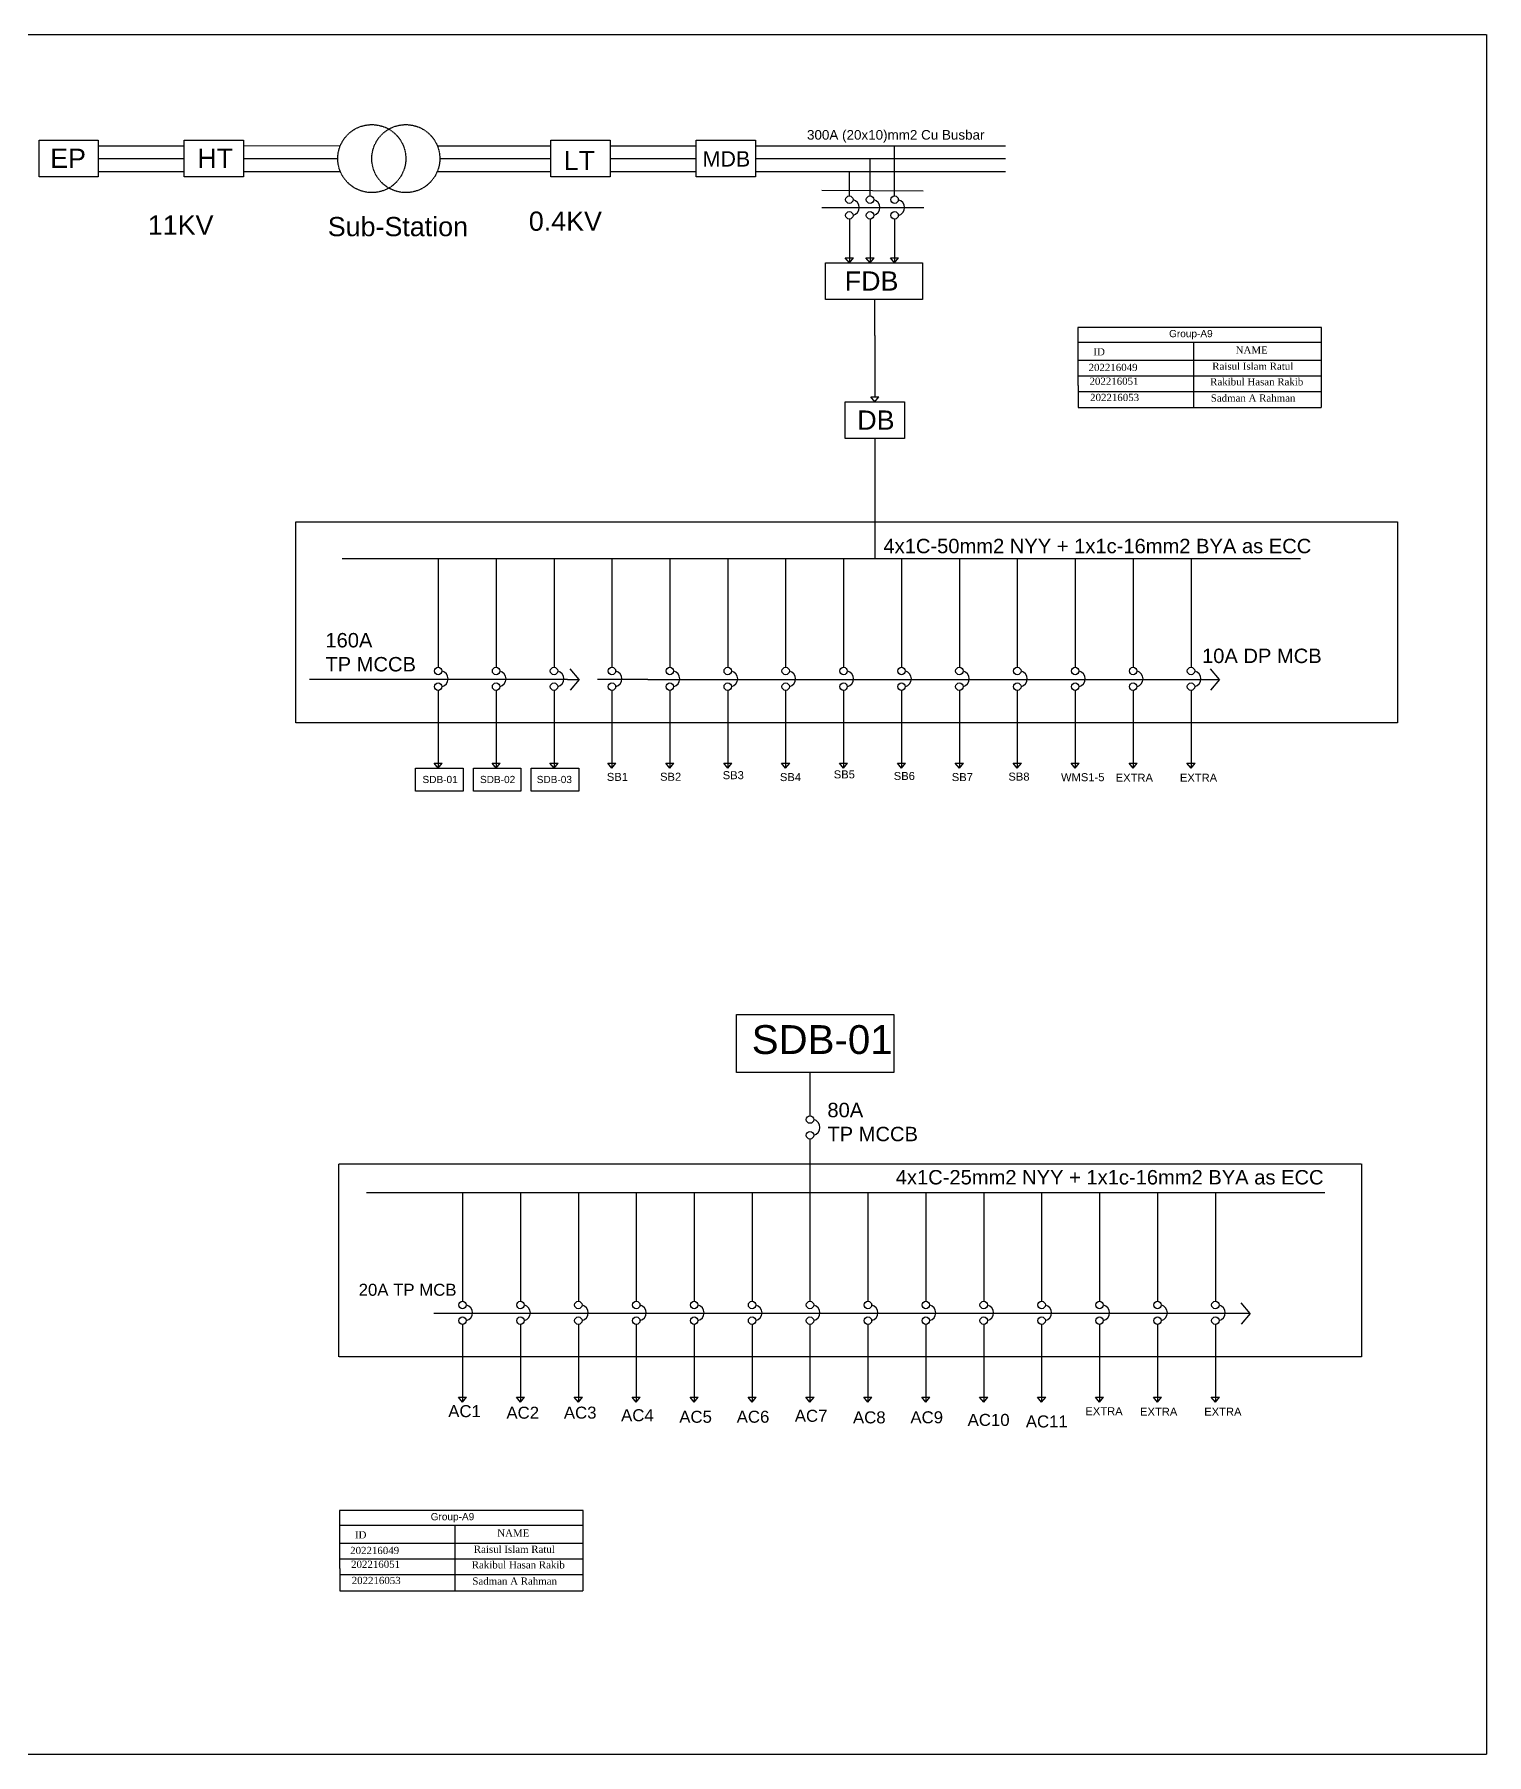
# Model space of a CAD drawing. Header units: inches. Extents: x -913 to 64634, y -1481 to 18188.
# Drawn here: x 7329 to 23657, y -1251 to 18095 of the extents above; entities that cross this region are included whole.
import ezdxf

# ---------------------------------------------------------------- set-up
doc = ezdxf.new("R2010")
doc.units = ezdxf.units.IN
doc.header["$MEASUREMENT"] = 0
doc.linetypes.add('HIDDEN', pattern=[9.525, 6.35, -3.175])
for name, color, linetype in [('DB TO SDB', 7, 'Continuous'), ('SB Wire', 11, 'Continuous'), ('SLD CONNECTION', 160, 'Continuous')]:
    doc.layers.add(name, color=color, linetype=linetype)
doc.layers.add('ETEXT', color=152, linetype='Continuous', lineweight=5)
doc.styles.add('JASIM', font='times.ttf')
doc.styles.get("Standard").update_dxf_attribs({"font": 'arial.ttf'})

msp = doc.modelspace()

# ---------------------------------------------------------------- linework, layer by layer
at = {"layer": 'DB TO SDB', "linetype": 'HIDDEN'}
for points in [[(10269.5, 12614.3), (22655, 12614.3), (22655, 10353.8), (10269.5, 10353.8)], [(10753.2, 5392.6), (22249.2, 5392.6), (22249.2, 3220.6), (10753.2, 3220.6)]]:
    msp.add_lwpolyline(points, close=True, dxfattribs=at)
at = {"layer": 'Defpoints', "linetype": 'HIDDEN'}
msp.add_lwpolyline([(5977, 18095), (23657, 18095), (23657, -1251), (5977, -1251)], close=True, dxfattribs=at)
at = {"layer": 'SB Wire'}
for p, q in [((19064.4, 14633.4), (21798.1, 14633.4)), ((19064.4, 14147.4), (19064.4, 14633.4)), ((20360.4, 14633.4), (20360.4, 13897.6)), ((21798.1, 14633.4), (21798.1, 13897.6)), ((19064.4, 14430.9), (21798.1, 14430.9)), ((19061, 14255.4), (21798.1, 14255.4)), ((19064.4, 14147.4), (19064.4, 13897.6)), ((19067.7, 14079.9), (21798.1, 14079.9)), ((19064.4, 13897.6), (21798.1, 13897.6)), ((10761.9, 1328.4), (13495.6, 1328.4)), ((10761.9, 842.4), (10761.9, 1328.4)), ((12057.9, 1328.4), (12057.9, 592.6)), ((13495.6, 1328.4), (13495.6, 592.6)), ((10761.9, 1125.9), (13495.6, 1125.9)), ((10758.5, 950.4), (13495.6, 950.4)), ((10761.9, 842.4), (10761.9, 592.6)), ((10765.2, 774.9), (13495.6, 774.9)), ((10761.9, 592.6), (13495.6, 592.6))]:
    msp.add_line(p, q, dxfattribs=at)
for points in [[(19061, 14633.4), (21801.5, 14633.4), (21801.5, 14797.6), (19061, 14797.6)], [(10758.5, 1328.4), (13499, 1328.4), (13499, 1492.6), (10758.5, 1492.6)]]:
    msp.add_lwpolyline(points, close=True, dxfattribs=at)
at = {"layer": 'SLD CONNECTION'}
for p, q in [((8048, 16842.1), (9014, 16842.1)), ((9680, 16842.1), (10769.5, 16843.9)), ((11859.2, 16843), (13137.5, 16842.1)), ((13803.5, 16842.1), (14769.5, 16842.1)), ((15435.5, 16842.1), (16401.5, 16842.1)), ((15435.5, 16842.1), (18248, 16842.1)), ((17000.8, 16278.5), (17000.8, 16842.1)), ((8048, 16698.1), (9014, 16698.1)), ((9680, 16698.1), (10740.6, 16698.1)), ((11887.8, 16698.1), (13137.5, 16698.1)), ((13803.5, 16698.1), (14769.5, 16698.1)), ((15435.5, 16698.1), (16401.5, 16698.1)), ((15435.5, 16698.1), (18248, 16698.1)), ((16724.8, 16278.5), (16724.8, 16698.1)), ((8048, 16554.1), (9014, 16554.1)), ((9680, 16554.1), (10768.5, 16554.6)), ((11859.8, 16554.4), (13137.5, 16554.1)), ((13803.5, 16554.1), (14769.5, 16554.1)), ((15435.5, 16554.1), (16401.5, 16554.1)), ((15435.5, 16554.1), (18248, 16554.1)), ((16492.3, 16278.5), (16492.3, 16554.1)), ((16184, 16344.8), (17322.5, 16337.3)), ((16182.5, 16148.3), (17331.5, 16148.3)), ((16492.3, 16018.1), (16492.3, 15525.8)), ((16724.8, 16018.1), (16724.8, 15525.8)), ((17000.8, 16018.1), (17000.8, 15525.8)), ((16492.3, 15525.8), (16446.7, 15582.8)), ((16446.7, 15582.8), (16538, 15582.8)), ((16492.3, 15525.8), (16538, 15582.8)), ((16724.8, 15525.8), (16679.2, 15582.8)), ((16679.2, 15582.8), (16770.5, 15582.8)), ((16724.8, 15525.8), (16770.5, 15582.8)), ((17000.8, 15525.8), (16955.2, 15582.8)), ((16955.2, 15582.8), (17046.5, 15582.8)), ((17000.8, 15525.8), (17046.5, 15582.8)), ((16778, 14707.7), (16778, 15113.3)), ((16778, 14707.7), (16778, 14018.3)), ((16778, 13961.3), (16732.3, 14018.3)), ((16732.3, 14018.3), (16823.7, 14018.3)), ((16778, 13961.3), (16823.7, 14018.3)), ((16778, 13548.8), (16778, 12802.4)), ((16778, 12802.4), (16778, 12200.3)), ((10790, 12200.3), (21564.5, 12200.3)), ((11869.3, 12200.3), (11869.3, 10977.8)), ((12520.4, 12200.3), (12520.4, 10977.8)), ((13171.5, 12200.3), (13171.5, 10977.8)), ((13822.7, 12200.3), (13822.7, 10977.8)), ((14473.8, 12200.3), (14473.8, 10977.8)), ((15124.9, 12200.3), (15124.9, 10977.8)), ((15776, 12200.3), (15776, 10977.8)), ((16427.1, 12200.3), (16427.1, 10977.8)), ((17078.2, 12200.3), (17078.2, 10977.8)), ((17729.3, 12200.3), (17729.3, 10977.8)), ((18380.5, 12200.3), (18380.5, 10977.8)), ((19031.6, 12200.3), (19031.6, 10977.8)), ((19682.7, 12200.3), (19682.7, 10977.8)), ((20333.8, 12200.3), (20333.8, 10977.8)), ((13325, 10841.3), (10424, 10841.3)), ((13325, 10841.3), (13457, 10841.3)), ((13454, 10841.3), (13353.5, 10961.3)), ((13454, 10841.3), (13353.5, 10721.3)), ((14228, 10841.3), (13661, 10841.3)), ((14228, 10841.3), (18843.5, 10841.3)), ((18843.5, 10841.3), (20654, 10841.3)), ((20654, 10841.3), (20553.5, 10961.3)), ((20654, 10841.3), (20553.5, 10721.3)), ((11869.3, 10717.4), (11869.3, 9843.8)), ((12520.4, 10717.4), (12520.4, 9843.8)), ((13171.5, 10717.4), (13171.5, 9843.8)), ((13822.7, 10717.4), (13822.7, 9843.8)), ((14473.8, 10717.4), (14473.8, 9843.8)), ((15124.9, 10717.4), (15124.9, 9843.8)), ((15776, 10717.4), (15776, 9843.8)), ((16427.1, 10717.4), (16427.1, 9843.8)), ((17078.2, 10717.4), (17078.2, 9843.8)), ((17729.3, 10717.4), (17729.3, 9843.8)), ((18380.5, 10717.4), (18380.5, 9843.8)), ((19031.6, 10717.4), (19031.6, 9843.8)), ((19682.7, 10717.4), (19682.7, 9843.8)), ((20333.8, 10717.4), (20333.8, 9843.8)), ((11869.3, 9843.8), (11823.6, 9900.8)), ((11823.6, 9900.8), (11915, 9900.8)), ((11869.3, 9843.8), (11915, 9900.8)), ((12520.4, 9843.8), (12474.8, 9900.8)), ((12474.8, 9900.8), (12566.1, 9900.8)), ((12520.4, 9843.8), (12566.1, 9900.8)), ((13171.5, 9843.8), (13125.9, 9900.8)), ((13125.9, 9900.8), (13217.2, 9900.8)), ((13171.5, 9843.8), (13217.2, 9900.8)), ((13822.7, 9843.8), (13777, 9900.8)), ((13777, 9900.8), (13868.3, 9900.8)), ((13822.7, 9843.8), (13868.3, 9900.8)), ((14473.8, 9843.8), (14428.1, 9900.8)), ((14428.1, 9900.8), (14519.4, 9900.8)), ((14473.8, 9843.8), (14519.4, 9900.8)), ((15124.9, 9843.8), (15079.2, 9900.8)), ((15079.2, 9900.8), (15170.6, 9900.8)), ((15124.9, 9843.8), (15170.6, 9900.8)), ((15776, 9843.8), (15730.3, 9900.8)), ((15730.3, 9900.8), (15821.7, 9900.8)), ((15776, 9843.8), (15821.7, 9900.8)), ((16427.1, 9843.8), (16381.4, 9900.8)), ((16381.4, 9900.8), (16472.8, 9900.8)), ((16427.1, 9843.8), (16472.8, 9900.8)), ((17078.2, 9843.8), (17032.6, 9900.8)), ((17032.6, 9900.8), (17123.9, 9900.8)), ((17078.2, 9843.8), (17123.9, 9900.8)), ((17729.3, 9843.8), (17683.7, 9900.8)), ((17683.7, 9900.8), (17775, 9900.8)), ((17729.3, 9843.8), (17775, 9900.8)), ((18380.5, 9843.8), (18334.8, 9900.8)), ((18334.8, 9900.8), (18426.1, 9900.8)), ((18380.5, 9843.8), (18426.1, 9900.8)), ((19031.6, 9843.8), (18985.9, 9900.8)), ((18985.9, 9900.8), (19077.2, 9900.8)), ((19031.6, 9843.8), (19077.2, 9900.8)), ((19682.7, 9843.8), (19637, 9900.8)), ((19637, 9900.8), (19728.4, 9900.8)), ((19682.7, 9843.8), (19728.4, 9900.8)), ((20333.8, 9843.8), (20288.1, 9900.8)), ((20288.1, 9900.8), (20379.5, 9900.8)), ((20333.8, 9843.8), (20379.5, 9900.8)), ((16049.7, 6418.6), (16049.7, 5932.6)), ((16049.7, 5672.2), (16049.7, 5070.1)), ((11063.7, 5070.1), (21838.2, 5070.1)), ((12143.1, 5070.1), (12143.1, 3847.6)), ((12794.2, 5070.1), (12794.2, 3847.6)), ((13445.3, 5070.1), (13445.3, 3847.6)), ((14096.4, 5070.1), (14096.4, 3847.6)), ((14747.5, 5070.1), (14747.5, 3847.6)), ((15398.6, 5070.1), (15398.6, 3847.6)), ((16049.7, 5070.1), (16049.7, 3847.6)), ((16700.9, 5070.1), (16700.9, 3847.6)), ((17352, 5070.1), (17352, 3847.6)), ((18003.1, 5070.1), (18003.1, 3847.6)), ((18654.2, 5070.1), (18654.2, 3847.6)), ((19305.3, 5070.1), (19305.3, 3847.6)), ((19956.4, 5070.1), (19956.4, 3847.6)), ((20607.6, 5070.1), (20607.6, 3847.6)), ((11819.7, 3714.1), (20991.4, 3714.1)), ((20997.9, 3711.1), (20897.4, 3831.1)), ((20997.9, 3711.1), (20897.4, 3591.1)), ((20991.4, 3714.1), (20991.4, 3714.1)), ((12143.1, 3587.2), (12143.1, 2713.6)), ((12794.2, 3587.2), (12794.2, 2713.6)), ((13445.3, 3587.2), (13445.3, 2713.6)), ((14096.4, 3587.2), (14096.4, 2713.6)), ((14747.5, 3587.2), (14747.5, 2713.6)), ((15398.6, 3587.2), (15398.6, 2713.6)), ((16049.7, 3587.2), (16049.7, 2713.6)), ((16700.9, 3587.2), (16700.9, 2713.6)), ((17352, 3587.2), (17352, 2713.6)), ((18003.1, 3587.2), (18003.1, 2713.6)), ((18654.2, 3587.2), (18654.2, 2713.6)), ((19305.3, 3587.2), (19305.3, 2713.6)), ((19956.4, 3587.2), (19956.4, 2713.6)), ((20607.6, 3587.2), (20607.6, 2713.6)), ((12143.1, 2713.6), (12097.4, 2770.6)), ((12097.4, 2770.6), (12188.7, 2770.6)), ((12143.1, 2713.6), (12188.7, 2770.6)), ((12794.2, 2713.6), (12748.5, 2770.6)), ((12748.5, 2770.6), (12839.8, 2770.6)), ((12794.2, 2713.6), (12839.8, 2770.6)), ((13445.3, 2713.6), (13399.6, 2770.6)), ((13399.6, 2770.6), (13491, 2770.6)), ((13445.3, 2713.6), (13491, 2770.6)), ((14096.4, 2713.6), (14050.7, 2770.6)), ((14050.7, 2770.6), (14142.1, 2770.6)), ((14096.4, 2713.6), (14142.1, 2770.6)), ((14747.5, 2713.6), (14701.9, 2770.6)), ((14701.9, 2770.6), (14793.2, 2770.6)), ((14747.5, 2713.6), (14793.2, 2770.6)), ((15398.6, 2713.6), (15353, 2770.6)), ((15353, 2770.6), (15444.3, 2770.6)), ((15398.6, 2713.6), (15444.3, 2770.6)), ((16049.7, 2713.6), (16004.1, 2770.6)), ((16004.1, 2770.6), (16095.4, 2770.6)), ((16049.7, 2713.6), (16095.4, 2770.6)), ((16700.9, 2713.6), (16655.2, 2770.6)), ((16655.2, 2770.6), (16746.5, 2770.6)), ((16700.9, 2713.6), (16746.5, 2770.6)), ((17352, 2713.6), (17306.3, 2770.6)), ((17306.3, 2770.6), (17397.6, 2770.6)), ((17352, 2713.6), (17397.6, 2770.6)), ((18003.1, 2713.6), (17957.4, 2770.6)), ((17957.4, 2770.6), (18048.8, 2770.6)), ((18003.1, 2713.6), (18048.8, 2770.6)), ((18654.2, 2713.6), (18608.5, 2770.6)), ((18608.5, 2770.6), (18699.9, 2770.6)), ((18654.2, 2713.6), (18699.9, 2770.6)), ((19305.3, 2713.6), (19259.7, 2770.6)), ((19259.7, 2770.6), (19351, 2770.6)), ((19305.3, 2713.6), (19351, 2770.6)), ((19956.4, 2713.6), (19910.8, 2770.6)), ((19910.8, 2770.6), (20002.1, 2770.6)), ((19956.4, 2713.6), (20002.1, 2770.6)), ((20607.6, 2713.6), (20561.9, 2770.6)), ((20561.9, 2770.6), (20653.2, 2770.6)), ((20607.6, 2713.6), (20653.2, 2770.6))]:
    msp.add_line(p, q, dxfattribs=at)
for points in [[(7382, 16904.3), (8048, 16904.3), (8048, 16491.8), (7382, 16491.8)], [(9014, 16904.3), (9680, 16904.3), (9680, 16491.8), (9014, 16491.8)], [(13137.5, 16904.3), (13803.5, 16904.3), (13803.5, 16491.8), (13137.5, 16491.8)], [(14769.5, 16904.3), (15435.5, 16904.3), (15435.5, 16491.8), (14769.5, 16491.8)], [(16223, 15525.8), (17315, 15525.8), (17315, 15113.3), (16223, 15113.3)], [(16445, 13961.3), (17111, 13961.3), (17111, 13548.8), (16445, 13548.8)], [(11613.5, 9843.8), (12149, 9843.8), (12149, 9584.3), (11613.5, 9584.3)], [(12264.6, 9843.8), (12800.1, 9843.8), (12800.1, 9584.3), (12264.6, 9584.3)], [(12915.7, 9843.8), (13451.2, 9843.8), (13451.2, 9584.3), (12915.7, 9584.3)], [(15223.2, 7074.1), (16991.7, 7074.1), (16991.7, 6421.6), (15223.2, 6421.6)]]:
    msp.add_lwpolyline(points, close=True, dxfattribs=at)
at = {"layer": 'SLD CONNECTION', "linetype": 'HIDDEN'}
for centre in [(11123, 16698.1), (11505.4, 16698.1)]:
    msp.add_circle(centre, 382.4, dxfattribs=at)
at = {"layer": 'SLD CONNECTION'}
for centre in [(16492.3, 16236.5), (16724.8, 16236.5), (17000.8, 16236.5), (16492.3, 16060.1), (16724.8, 16060.1), (17000.8, 16060.1), (11869.3, 10935.8), (12520.4, 10935.8), (13171.5, 10935.8), (13822.7, 10935.8), (14473.8, 10935.8), (15124.9, 10935.8), (15776, 10935.8), (16427.1, 10935.8), (17078.2, 10935.8), (17729.3, 10935.8), (18380.5, 10935.8), (19031.6, 10935.8), (19682.7, 10935.8), (20333.8, 10935.8), (11869.3, 10759.4), (12520.4, 10759.4), (13171.5, 10759.4), (13822.7, 10759.4), (14473.8, 10759.4), (15124.9, 10759.4), (15776, 10759.4), (16427.1, 10759.4), (17078.2, 10759.4), (17729.3, 10759.4), (18380.5, 10759.4), (19031.6, 10759.4), (19682.7, 10759.4), (20333.8, 10759.4), (16049.7, 5890.6), (16049.7, 5714.2), (12143.1, 3805.6), (12794.2, 3805.6), (13445.3, 3805.6), (14096.4, 3805.6), (14747.5, 3805.6), (15398.6, 3805.6), (16049.7, 3805.6), (16700.9, 3805.6), (17352, 3805.6), (18003.1, 3805.6), (18654.2, 3805.6), (19305.3, 3805.6), (19956.4, 3805.6), (20607.6, 3805.6), (12143.1, 3629.2), (12794.2, 3629.2), (13445.3, 3629.2), (14096.4, 3629.2), (14747.5, 3629.2), (15398.6, 3629.2), (16049.7, 3629.2), (16700.9, 3629.2), (17352, 3629.2), (18003.1, 3629.2), (18654.2, 3629.2), (19305.3, 3629.2), (19956.4, 3629.2), (20607.6, 3629.2)]:
    msp.add_circle(centre, 42, dxfattribs=at)
for centre in [(16513.3, 16148.3), (16745.8, 16148.3), (17021.8, 16146.8), (11890.3, 10847.6), (12541.4, 10847.6), (13192.5, 10847.6), (13843.7, 10847.6), (14494.8, 10847.6), (15145.9, 10847.6), (15797, 10847.6), (16448.1, 10847.6), (17099.2, 10847.6), (17750.3, 10847.6), (18401.5, 10847.6), (19052.6, 10847.6), (19703.7, 10847.6), (20354.8, 10847.6), (16070.7, 5802.4), (12164.1, 3717.4), (12815.2, 3717.4), (13466.3, 3717.4), (14117.4, 3717.4), (14768.5, 3717.4), (15419.6, 3717.4), (16070.7, 3717.4), (16721.9, 3717.4), (17373, 3717.4), (18024.1, 3717.4), (18675.2, 3717.4), (19326.3, 3717.4), (19977.4, 3717.4), (20628.6, 3717.4)]:
    msp.add_arc(centre, 90.7, 283.3925, 76.6075, dxfattribs=at)

# ---------------------------------------------------------------- texts
at = {"layer": 'ETEXT', "lineweight": 5, "style": 'JASIM'}
for s, p in [('ID', (19236.2, 14484.9)), ('NAME', (20836, 14505.1)), ('202216049', (19182.2, 14309.4)), ('Raisul Islam Ratul', (20572.7, 14322.9)), ('202216051', (19192.6, 14154.1)), ('Rakibul Hasan Rakib', (20549.4, 14147.4)), ('202216053', (19199.4, 13971.9)), ('Sadman A Rahman', (20556.1, 13965.1)), ('ID', (10933.7, 1179.9)), ('NAME', (12533.5, 1200.1)), ('202216049', (10879.7, 1004.4)), ('Raisul Islam Ratul', (12270.2, 1017.9)), ('202216051', (10890.1, 849.1)), ('Rakibul Hasan Rakib', (12246.9, 842.4)), ('202216053', (10896.9, 666.9)), ('Sadman A Rahman', (12253.6, 660.1))]:
    msp.add_text(s, height=81, dxfattribs=at).set_placement(p)
at = {"layer": 'SB Wire', "linetype": 'HIDDEN'}
for p in [(20087, 14689.6), (11784.5, 1384.6)]:
    msp.add_text('Group-A9', height=81, dxfattribs=at).set_placement(p)
at = {"layer": 'SLD CONNECTION'}
for s, height, p in [('300A (20x10)mm2 Cu Busbar', 108, (16016, 16911.4)), ('EP', 216, (7506.5, 16593.8)), ('HT', 216, (9161, 16593.8)), ('LT', 216, (13281.5, 16568.3)), ('MDB', 172.8, (14841.5, 16608.8)), ('11KV', 216, (8604.5, 15843.1)), ('0.4KV', 216, (12888.5, 15886.6)), ('Sub-Station', 216, (10628, 15825.8)), ('FDB', 216, (16440.5, 15213.8)), ('DB', 216, (16581.5, 13649.3)), ('SDB-01', 81, (11693, 9675.1)), ('SDB-02', 81, (12339.5, 9675.1)), ('SDB-03', 81, (12977, 9675.1)), ('SB1', 90, (13766, 9699.8)), ('SB2', 90, (14363.9, 9701.3)), ('SB3', 90, (15068.2, 9719)), ('SB4', 90, (15711.5, 9697.5)), ('SB5', 90, (16317.1, 9727.9)), ('SB6', 90, (16991.6, 9710)), ('SB7', 90, (17643.8, 9697.5)), ('SB8', 90, (18280.5, 9702.9)), ('WMS1-5', 90, (18872, 9696.3)), ('EXTRA', 90, (19487, 9690.8)), ('EXTRA', 90, (20208.5, 9690.8)), ('SDB-01', 324, (15394.2, 6628.6)), ('20A TP MCB', 135, (10975.2, 3909.2)), ('AC1', 135, (11982.5, 2544.2)), ('AC2', 135, (12636.6, 2526.7)), ('AC3', 135, (13282.4, 2527.3)), ('AC4', 135, (13925.9, 2498.3)), ('AC5', 135, (14580.1, 2480.8)), ('AC6', 135, (15225.8, 2481.5)), ('AC7', 135, (15878.9, 2491.7)), ('AC8', 135, (16533.1, 2474.2)), ('AC9', 135, (17178.8, 2474.8)), ('AC10', 135, (17822.3, 2445.8)), ('AC11', 135, (18476.5, 2428.3)), ('EXTRA', 90, (19145.8, 2566.1)), ('EXTRA', 90, (19760.7, 2560.6)), ('EXTRA', 90, (20482.2, 2560.6))]:
    msp.add_text(s, height=height, dxfattribs=at).set_placement(p)
at = {"layer": 'SLD CONNECTION', "linetype": 'HIDDEN'}
for s, p in [('4x1C-50mm2 NYY + 1x1c-16mm2 BYA as ECC', (16875.5, 12260.3)), ('10A DP MCB', (20457.5, 11025.1)), ('4x1C-25mm2 NYY + 1x1c-16mm2 BYA as ECC', (17013.7, 5161.1))]:
    msp.add_text(s, height=162, dxfattribs=at).set_placement(p)
at = {"layer": 'SLD CONNECTION', "linetype": 'HIDDEN', "char_height": 162, "width": 1535.889, "attachment_point": 1}
for s, insert in [('160A \\PTP MCCB', (10601, 11363)), ('80A \\PTP MCCB', (16245.4, 6079.4))]:
    msp.add_mtext(s, dxfattribs=dict(at, insert=insert))

doc.saveas('drawing.dxf')
